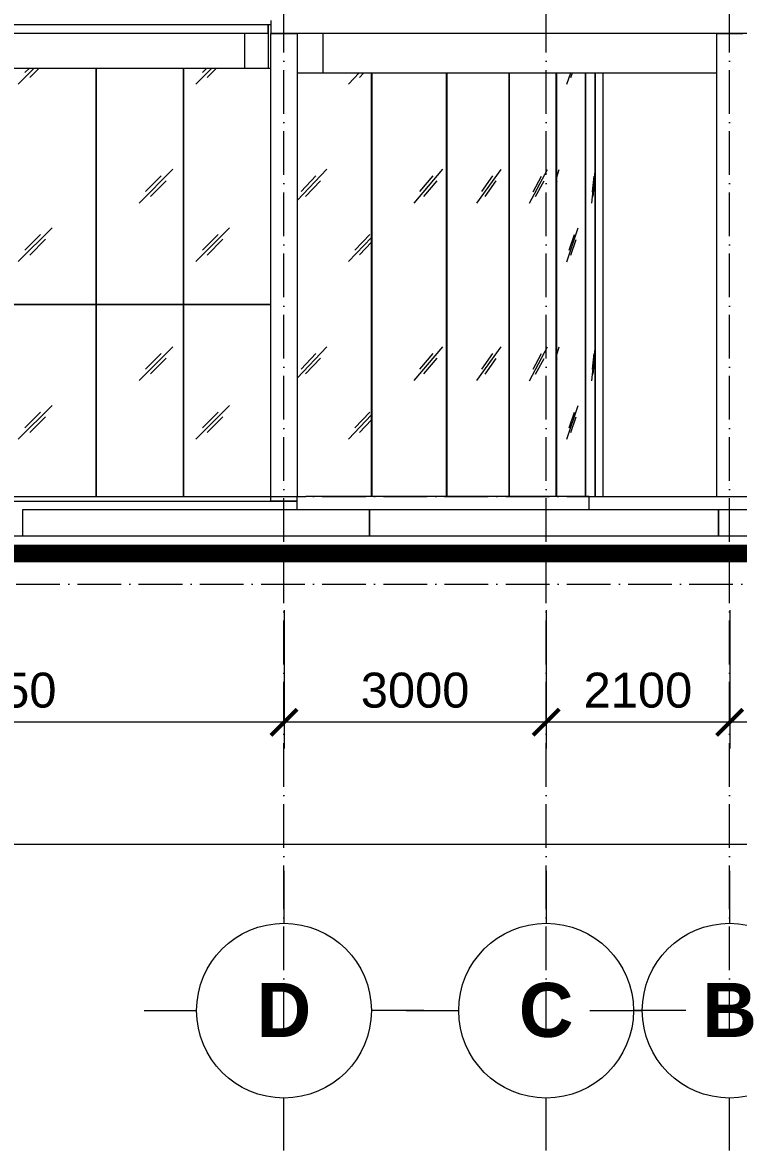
# Model space of a CAD drawing. Header units: millimetres. Extents: x -8482 to 130249, y -7482 to 93550.
# Drawn here: x 106019 to 114211, y -7482 to 5425 of the extents above; entities that cross this region are included whole.
import ezdxf

# ---------------------------------------------------------------- set-up
doc = ezdxf.new("R2010")
doc.units = ezdxf.units.MM
doc.linetypes.add('Grid Line', pattern=[14, 10, -2, 0, -2])
for name, color, linetype, lineweight in [('DIM', 1, 'Continuous', 5), ('KH', 6, 'Continuous', 5), ('KINH', 152, 'Continuous', 5), ('NET CAT', 3, 'Continuous', 5), ('NET CATConcrete', 3, 'Continuous', 5), ('NET-THAY', 2, 'Continuous', 9), ('TRUC', 225, 'Continuous', 5)]:
    doc.layers.add(name, color=color, linetype=linetype, lineweight=lineweight)
doc.styles.add('Arial_B', font='arialbd_1.ttf', dxfattribs={"height": 619.047619})
doc.styles.add('TA1', font='arial_1.ttf')
doc.dimstyles.new('D_200_KTx2', dxfattribs={"dimtxt": 400, "dimasz": 300, "dimexe": 300, "dimexo": 300, "dimgap": 160, "dimtad": 1, "dimdec": 0, "dimzin": 9, "dimtxsty": 'TA1', "dimblk": 'ARCHTICK', "dimcen": 1, "dimdle": 300, "dimclrd": 256, "dimclre": 256, "dimclrt": 7, "dimadec": 0, "dimazin": 0, "dimtfac": 1, "dimtdec": 0, "dimtix": 1, "dimtmove": 1, "dimatfit": 3, "dimldrblk": 'ARCHTICK', "dimfxl": 0, "dimtolj": 1, "dimtzin": 0, "dimlwd": -1, "dimlwe": -1, "dimarcsym": 0})
pattern_1 = [(45, (-16471.1, 1401.6), (0, 2032), [253.6, -2620.1]), (45, (-16526.3, 1456.7), (0, 2032), [253.6, -2620.1]), (45, (-16602.2, 1325.7), (0, 2032), [546.2, -2327.5]), (45, (-17852.9, 2763), (0, 2032), [253.6, -2620.1]), (45, (-17908, 2818.2), (0, 2032), [253.6, -2620.1]), (45, (-17983.9, 2687.1), (0, 2032), [546.2, -2327.5])]

# ---------------------------------------------------------------- blocks, each defined once
blk = doc.blocks.new('System Panel - Glazed-618053-MẶT ĐỨNG TRỤC Q-A')
at = {"layer": 'KINH', "color": 10}
blk.add_line((-7887, 2200), (-7887, 0), dxfattribs=at)
blk = doc.blocks.new('System Panel - Glazed-V384-MẶT ĐỨNG TRỤC Q-A')
at = {"layer": 'KINH'}
h = blk.add_hatch(dxfattribs=at)
h.set_pattern_fill('FP_17', color=256, style=0, pattern_type=2)
h.set_pattern_definition(pattern_1)
h.paths.add_polyline_path([(-11600, 0), (-11600, 2200), (-12600, 2200), (-12600, 0)], flags=0)
at = {"layer": 'KINH', "color": 10}
for p, q in [((-11600, 2200), (-12600, 2200)), ((-12600, 2200), (-12600, 0)), ((-11600, 0), (-11600, 2200)), ((-12600, 0), (-11600, 0))]:
    blk.add_line(p, q, dxfattribs=at)
blk = doc.blocks.new('System Panel - Glazed-V385-MẶT ĐỨNG TRỤC Q-A')
at = {"layer": 'KINH'}
h = blk.add_hatch(dxfattribs=at)
h.set_pattern_fill('FP_17', color=256, style=0, pattern_type=2)
h.set_pattern_definition(pattern_1)
h.paths.add_polyline_path([(-12600, 0), (-12600, 2200), (-13600, 2200), (-13600, 0)], flags=0)
at = {"layer": 'KINH', "color": 10}
for p, q in [((-12600, 2200), (-13600, 2200)), ((-13600, 2200), (-13600, 0)), ((-12600, 0), (-12600, 2200)), ((-13600, 0), (-12600, 0))]:
    blk.add_line(p, q, dxfattribs=at)
blk = doc.blocks.new('System Panel - Glazed-V386-MẶT ĐỨNG TRỤC Q-A')
at = {"layer": 'KINH'}
h = blk.add_hatch(dxfattribs=at)
h.set_pattern_fill('FP_17', color=256, style=0, pattern_type=2)
h.set_pattern_definition(pattern_1)
h.paths.add_polyline_path([(-13600, 0), (-13600, 2200), (-14600, 2200), (-14600, 0), (-14557, 0)], flags=0)
at = {"layer": 'KINH', "color": 10}
for p, q in [((-13600, 2200), (-14600, 2200)), ((-14600, 2200), (-14600, 0)), ((-13600, 0), (-13600, 2200)), ((-14600, 0), (-13600, 0))]:
    blk.add_line(p, q, dxfattribs=at)
blk = doc.blocks.new('System Panel - Glazed-618054-MẶT ĐỨNG TRỤC Q-A')
at = {"layer": 'KINH', "color": 10}
blk.add_line((-7887, 4850), (-7887, 2200), dxfattribs=at)
blk = doc.blocks.new('System Panel - Glazed-V390-MẶT ĐỨNG TRỤC Q-A')
at = {"layer": 'KINH'}
h = blk.add_hatch(dxfattribs=at)
h.set_pattern_fill('FP_17', color=256, style=0, pattern_type=2)
h.set_pattern_definition(pattern_1)
h.paths.add_polyline_path([(-11600, 2200), (-11600, 4900), (-12600, 4900), (-12600, 2200)], flags=0)
at = {"layer": 'KINH', "color": 10}
for p, q in [((-11600, 4900), (-12600, 4900)), ((-12600, 4900), (-12600, 2200)), ((-11600, 2200), (-11600, 4900)), ((-12600, 2200), (-11600, 2200))]:
    blk.add_line(p, q, dxfattribs=at)
blk = doc.blocks.new('System Panel - Glazed-V391-MẶT ĐỨNG TRỤC Q-A')
at = {"layer": 'KINH'}
h = blk.add_hatch(dxfattribs=at)
h.set_pattern_fill('FP_17', color=256, style=0, pattern_type=2)
h.set_pattern_definition(pattern_1)
h.paths.add_polyline_path([(-12600, 2200), (-12600, 4900), (-13600, 4900), (-13600, 2200)], flags=0)
at = {"layer": 'KINH', "color": 10}
for p, q in [((-12600, 4900), (-13600, 4900)), ((-13600, 4900), (-13600, 2200)), ((-12600, 2200), (-12600, 4900)), ((-13600, 2200), (-12600, 2200))]:
    blk.add_line(p, q, dxfattribs=at)
blk = doc.blocks.new('System Panel - Glazed-V392-MẶT ĐỨNG TRỤC Q-A')
at = {"layer": 'KINH'}
h = blk.add_hatch(dxfattribs=at)
h.set_pattern_fill('FP_17', color=256, style=0, pattern_type=2)
h.set_pattern_definition(pattern_1)
h.paths.add_polyline_path([(-13600, 2200), (-13600, 4900), (-14600, 4900), (-14600, 2200), (-14557, 2200)], flags=0)
at = {"layer": 'KINH', "color": 10}
for p, q in [((-13600, 4900), (-14600, 4900)), ((-14600, 4900), (-14600, 2200)), ((-13600, 2200), (-13600, 4900)), ((-14600, 2200), (-13600, 2200))]:
    blk.add_line(p, q, dxfattribs=at)
blk = doc.blocks.new('System Panel - Glazed-555829-MẶT ĐỨNG TRỤC Q-A')
at = {"layer": 'KINH'}
h = blk.add_hatch(dxfattribs=at)
h.set_pattern_fill('FP_19', color=256, style=0, pattern_type=2)
h.set_pattern_definition([(46.491, (-41199.6, 1401.6), (-0.01, 2032), [247.25, -2554.5]), (46.491, (-41252, 1456.7), (-0.01, 2032), [247.25, -2554.5]), (46.491, (-41324, 1325.7), (-0.01, 2032), [532.53, -2269.22]), (46.491, (-42511.3, 2763), (-0.01, 2032), [247.25, -2554.5]), (46.491, (-42563.6, 2818.2), (-0.01, 2032), [247.25, -2554.5]), (46.491, (-42635.7, 2687.1), (-0.01, 2032), [532.53, -2269.22])])
h.paths.add_polyline_path([(-11200, 0), (-10447, 0), (-10447, 4850), (-11300, 4850), (-11300, 0)], flags=0)
at = {"layer": 'KINH', "color": 10}
blk.add_line((-10447, 0), (-10447, 4850), dxfattribs=at)
blk = doc.blocks.new('System Panel - Glazed-V403-MẶT ĐỨNG TRỤC Q-A')
at = {"layer": 'KINH'}
h = blk.add_hatch(dxfattribs=at)
h.set_pattern_fill('FP_21', color=256, style=0, pattern_type=2)
h.set_pattern_definition([(62.495, (26162, 1401.6), (0.004, 2032), [202.17, -2088.773]), (62.495, (26133.3, 1456.7), (0.004, 2032), [202.17, -2088.773]), (62.495, (26093.8, 1325.7), (0.004, 2032), [435.44, -1855.5]), (62.495, (25442.6, 2763), (0.004, 2032), [202.17, -2088.773]), (62.495, (25413.8, 2818.2), (0.004, 2032), [202.17, -2088.773]), (62.495, (25374.3, 2687.1), (0.004, 2032), [435.44, -1855.5])])
h.paths.add_polyline_path([(-10447, 0), (-10444, 0), (-10444, 4850), (-10447, 4850), (-10447, 2082)], flags=0)
h = blk.add_hatch(dxfattribs=at)
h.set_pattern_fill('FP_20', color=256, style=0, pattern_type=2)
h.set_pattern_definition([(49.511, (-52463.7, 1401.6), (-0.007, 2032), [235.78, -2436.046]), (49.511, (-52510.8, 1456.7), (-0.007, 2032), [235.78, -2436.046]), (49.511, (-52575.6, 1325.7), (-0.007, 2032), [507.835, -2163.99]), (49.511, (-53643.4, 2763), (-0.007, 2032), [235.78, -2436.046]), (49.511, (-53690.5, 2818.2), (-0.007, 2032), [235.78, -2436.046]), (49.511, (-53755.3, 2687.1), (-0.007, 2032), [507.835, -2163.99])])
h.paths.add_polyline_path([(-10304, 0), (-9590, 0), (-9590, 4850), (-10444, 4850), (-10444, 0)], flags=0)
at = {"layer": 'KINH', "color": 10}
for p, q in [((-10444, 4850), (-10444, 0)), ((-9590, 0), (-9590, 4850))]:
    blk.add_line(p, q, dxfattribs=at)
blk = doc.blocks.new('System Panel - Glazed-V404-MẶT ĐỨNG TRỤC Q-A')
at = {"layer": 'KINH'}
h = blk.add_hatch(dxfattribs=at)
h.set_pattern_fill('FP_22', color=256, style=0, pattern_type=2)
h.set_pattern_definition([(54.468, (-55568.4, 1401.6), (-0.001, 2032), [220.35, -2276.607]), (54.468, (-55607.8, 1456.7), (-0.001, 2032), [220.35, -2276.607]), (54.468, (-55662, 1325.7), (-0.001, 2032), [474.597, -2022.36]), (54.468, (-56555.2, 2763), (-0.001, 2032), [220.35, -2276.607]), (54.468, (-56594.6, 2818.2), (-0.001, 2032), [220.35, -2276.607]), (54.468, (-56648.8, 2687.1), (-0.001, 2032), [474.597, -2022.36])])
h.paths.add_polyline_path([(-8874, 0), (-8874, 4850), (-9588, 4850), (-9588, 0)], flags=0)
h = blk.add_hatch(dxfattribs=at)
h.set_pattern_fill('FP_23', color=256, style=0, pattern_type=2)
h.set_pattern_definition([(55.008, (30187.8, 1401.6), (-0.01, 2032), [218.886, -2261.494]), (55.008, (30149.2, 1456.7), (-0.01, 2032), [218.886, -2261.494]), (55.008, (30096.1, 1325.7), (-0.01, 2032), [471.446, -2008.93]), (55.008, (29220.6, 2763), (-0.01, 2032), [218.886, -2261.494]), (55.008, (29182, 2818.2), (-0.01, 2032), [218.886, -2261.494]), (55.008, (29128.9, 2687.1), (-0.01, 2032), [471.446, -2008.93])])
h.paths.add_polyline_path([(-9590, 0), (-9588, 0), (-9590, 2082)], flags=0)
at = {"layer": 'KINH', "color": 10}
for p, q in [((-9588, 4850), (-9588, 0)), ((-8874, 0), (-8874, 4850))]:
    blk.add_line(p, q, dxfattribs=at)
blk = doc.blocks.new('System Panel - Glazed-V405-MẶT ĐỨNG TRỤC Q-A')
at = {"layer": 'KINH'}
h = blk.add_hatch(dxfattribs=at)
h.set_pattern_fill('FP_24', color=256, style=0, pattern_type=2)
h.set_pattern_definition([(61.736, (-49795.7, 1401.6), (0.004, 2032), [203.59, -2103.465]), (61.736, (-49825.3, 1456.7), (0.004, 2032), [203.59, -2103.465]), (61.736, (-49866.1, 1325.7), (0.004, 2032), [438.503, -1868.553]), (61.736, (-50538.6, 2763), (0.004, 2032), [203.59, -2103.465]), (61.736, (-50568.2, 2818.2), (0.004, 2032), [203.59, -2103.465]), (61.736, (-50609, 2687.1), (0.004, 2032), [438.503, -1868.553])])
h.paths.add_polyline_path([(-8334, 0), (-8334, 4850), (-8872, 4850), (-8872, 0)], flags=0)
at = {"layer": 'KINH', "color": 10}
for p, q in [((-8872, 4850), (-8872, 0)), ((-8334, 0), (-8334, 4850))]:
    blk.add_line(p, q, dxfattribs=at)
blk = doc.blocks.new('System Panel - Glazed-V406-MẶT ĐỨNG TRỤC Q-A')
at = {"layer": 'KINH'}
h = blk.add_hatch(dxfattribs=at)
h.set_pattern_fill('FP_25', color=256, style=0, pattern_type=2)
h.set_pattern_definition([(71.564, (-36271.24, 1401.56), (-0.004, 2032), [189.02, -1952.91]), (71.564, (-36289.63, 1456.7), (-0.004, 2032), [189.02, -1952.91]), (71.564, (-36314.9, 1325.7), (-0.004, 2032), [407.117, -1734.813]), (71.564, (-36731.86, 2763), (-0.004, 2032), [189.02, -1952.91]), (71.564, (-36750.25, 2818.2), (-0.004, 2032), [189.02, -1952.91]), (71.564, (-36775.54, 2687.1), (-0.004, 2032), [407.117, -1734.813])])
h.paths.add_polyline_path([(-8000, 0), (-8000, 4850), (-8333, 4850), (-8333, 0), (-8178, 0)], flags=0)
h = blk.add_hatch(dxfattribs=at)
h.set_pattern_fill('FP_26', color=256, style=0, pattern_type=2)
h.set_pattern_definition([(46.686, (11919.4, 1401.6), (0.01, 2032), [246.45, -2546.26]), (46.686, (11867.4, 1456.7), (0.01, 2032), [246.45, -2546.26]), (46.686, (11795.9, 1325.7), (0.01, 2032), [530.81, -2261.9]), (46.686, (10616.7, 2763), (0.01, 2032), [246.45, -2546.26]), (46.686, (10564.7, 2818.2), (0.01, 2032), [246.45, -2546.26]), (46.686, (10493.1, 2687.1), (0.01, 2032), [530.81, -2261.9])])
h.paths.add_polyline_path([(-8334, 0), (-8333, 0), (-8334, 2082)], flags=0)
at = {"layer": 'KINH', "color": 10}
for p, q in [((-8333, 4850), (-8333, 0)), ((-8000, 0), (-8000, 4850))]:
    blk.add_line(p, q, dxfattribs=at)
blk = doc.blocks.new('System Panel - Glazed-772989-MẶT ĐỨNG TRỤC Q-A')
at = {"layer": 'KINH'}
h = blk.add_hatch(dxfattribs=at)
h.set_pattern_fill('FP_27', color=256, style=0, pattern_type=2)
h.set_pattern_definition([(83.567, (-17815.04, 1401.56), (0.005, 2032), [180.454, -1864.42]), (83.567, (-17821.26, 1456.73), (0.005, 2032), [180.454, -1864.42]), (83.567, (-17829.81, 1325.7), (0.005, 2032), [388.67, -1656.205]), (83.567, (-17970.83, 2763), (0.005, 2032), [180.454, -1864.42]), (83.567, (-17977.05, 2818.17), (0.005, 2032), [180.454, -1864.42]), (83.567, (-17985.6, 2687.13), (0.005, 2032), [388.67, -1656.205])])
h.paths.add_polyline_path([(-7954, 0), (-7887, 0), (-7887, 4850), (-7999, 4850), (-7999, 0), (-7958, 0)], flags=0)
at = {"layer": 'KINH', "color": 10}
for p, q in [((-7999, 4850), (-7999, 0)), ((-7887, 0), (-7887, 4850))]:
    blk.add_line(p, q, dxfattribs=at)
blk = doc.blocks.new('ALC1807-ASCENT PLAZA-TANG 1_2_rvt-2-MẶT ĐỨNG TRỤC Q-A')
at = {"layer": 'NET-THAY'}
for p, q in [((-11600, 5400), (-21675, 5400)), ((-51618, -450), (8382, -450))]:
    blk.add_line(p, q, dxfattribs=at)
at = {"layer": 'NET-THAY', "lineweight": 15}
for p, q in [((-11300, -150), (-11300, 0)), ((-11300, 0), (-11200, 0)), ((-7958, 0), (-11200, 0)), ((-7958, 0), (-4966, 0)), ((-7958, -150), (-7958, 0)), ((-10470, -150), (-14441, -150)), ((-14441, -150), (-14441, -450)), ((-6479, -150), (-10470, -150)), ((-10470, -150), (-10470, -450)), ((-10470, -450), (-10470, -150)), ((-6479, -450), (-6479, -150)), ((-6299, -150), (-6479, -150)), ((-6479, -150), (-6479, -450)), ((-875, -150), (-6299, -150))]:
    blk.add_line(p, q, dxfattribs=at)
at = {"lineweight": 9}
for name in ['System Panel - Glazed-V392-MẶT ĐỨNG TRỤC Q-A', 'System Panel - Glazed-V391-MẶT ĐỨNG TRỤC Q-A', 'System Panel - Glazed-V390-MẶT ĐỨNG TRỤC Q-A', 'System Panel - Glazed-555829-MẶT ĐỨNG TRỤC Q-A', 'System Panel - Glazed-V403-MẶT ĐỨNG TRỤC Q-A', 'System Panel - Glazed-V404-MẶT ĐỨNG TRỤC Q-A', 'System Panel - Glazed-V405-MẶT ĐỨNG TRỤC Q-A', 'System Panel - Glazed-V406-MẶT ĐỨNG TRỤC Q-A', 'System Panel - Glazed-772989-MẶT ĐỨNG TRỤC Q-A', 'System Panel - Glazed-618054-MẶT ĐỨNG TRỤC Q-A', 'System Panel - Glazed-V386-MẶT ĐỨNG TRỤC Q-A', 'System Panel - Glazed-V385-MẶT ĐỨNG TRỤC Q-A', 'System Panel - Glazed-V384-MẶT ĐỨNG TRỤC Q-A', 'System Panel - Glazed-618053-MẶT ĐỨNG TRỤC Q-A']:
    blk.add_blockref(name, (0, 0), dxfattribs=at)
blk = doc.blocks.new('Grid - FamilyAL-KH TRUC-1020318-MẶT ĐỨNG TRỤC Q-A')
at = {"layer": 'KH'}
for p, q in [((0, -6320), (0, -6920)), ((-1600, -7920), (-1000, -7920)), ((1600, -7920), (1000, -7920)), ((0, -9520), (0, -8920))]:
    blk.add_line(p, q, dxfattribs=at)
blk.add_circle((0, -7920), 1000, dxfattribs=at)
blk = doc.blocks.new('_ARCHTICK')
at = {"color": 0, "linetype": 'ByBlock', "const_width": 0.15}
blk.add_lwpolyline([(-0.5, -0.5), (0.5, 0.5)], dxfattribs=at)
blk = doc.blocks.new('DIMBLOCK42-MẶT ĐỨNG TRỤC Q-A')
at = {"layer": 'Defpoints', "color": 0, "transparency": 16777216}
for p in [(114111, -1000), (120461, -1000), (114111, -2582)]:
    blk.add_point(p, dxfattribs=at)
at = {"layer": 'DIM', "transparency": 16777216}
for p, q in [((114111, -1300), (114111, -2882)), ((120461, -1300), (120461, -2882)), ((120761, -2582), (113811, -2582))]:
    blk.add_line(p, q, dxfattribs=at)
at = {"layer": 'DIM', "transparency": 16777216, "xscale": 300, "yscale": 300, "zscale": 300, "rotation": 180}
blk.add_blockref('_ARCHTICK', (114111, -2582), dxfattribs=at)
at = {"layer": 'DIM', "transparency": 16777216, "xscale": 300, "yscale": 300, "zscale": 300}
blk.add_blockref('_ARCHTICK', (120461, -2582), dxfattribs=at)
at = {"layer": 'DIM', "color": 7, "transparency": 16777216, "insert": (117286, -2217), "char_height": 400, "attachment_point": 5, "style": 'TA1'}
blk.add_mtext('\\A1;6350', dxfattribs=at)
blk = doc.blocks.new('DIMBLOCK43-MẶT ĐỨNG TRỤC Q-A')
at = {"layer": 'Defpoints', "color": 0, "transparency": 16777216}
for p in [(112011, -1000), (114111, -1000), (112011, -2582)]:
    blk.add_point(p, dxfattribs=at)
at = {"layer": 'DIM', "transparency": 16777216}
for p, q in [((112011, -1300), (112011, -2882)), ((114111, -1300), (114111, -2882)), ((114411, -2582), (111711, -2582))]:
    blk.add_line(p, q, dxfattribs=at)
at = {"layer": 'DIM', "transparency": 16777216, "xscale": 300, "yscale": 300, "zscale": 300, "rotation": 180}
blk.add_blockref('_ARCHTICK', (112011, -2582), dxfattribs=at)
at = {"layer": 'DIM', "transparency": 16777216, "xscale": 300, "yscale": 300, "zscale": 300}
blk.add_blockref('_ARCHTICK', (114111, -2582), dxfattribs=at)
at = {"layer": 'DIM', "color": 7, "transparency": 16777216, "insert": (113061, -2217), "char_height": 400, "attachment_point": 5, "style": 'TA1'}
blk.add_mtext('\\A1;2100', dxfattribs=at)
blk = doc.blocks.new('DIMBLOCK44-MẶT ĐỨNG TRỤC Q-A')
at = {"layer": 'Defpoints', "color": 0, "transparency": 16777216}
for p in [(109011, -1000), (112011, -1000), (109011, -2582)]:
    blk.add_point(p, dxfattribs=at)
at = {"layer": 'DIM', "transparency": 16777216}
for p, q in [((109011, -1300), (109011, -2882)), ((112011, -1300), (112011, -2882)), ((112311, -2582), (108711, -2582))]:
    blk.add_line(p, q, dxfattribs=at)
at = {"layer": 'DIM', "transparency": 16777216, "xscale": 300, "yscale": 300, "zscale": 300, "rotation": 180}
blk.add_blockref('_ARCHTICK', (109011, -2582), dxfattribs=at)
at = {"layer": 'DIM', "transparency": 16777216, "xscale": 300, "yscale": 300, "zscale": 300}
blk.add_blockref('_ARCHTICK', (112011, -2582), dxfattribs=at)
at = {"layer": 'DIM', "color": 7, "transparency": 16777216, "insert": (110511, -2217), "char_height": 400, "attachment_point": 5, "style": 'TA1'}
blk.add_mtext('\\A1;3000', dxfattribs=at)
blk = doc.blocks.new('DIMBLOCK45-MẶT ĐỨNG TRỤC Q-A')
at = {"layer": 'Defpoints', "color": 0, "transparency": 16777216}
for p in [(102561, -1000), (109011, -1000), (102561, -2582)]:
    blk.add_point(p, dxfattribs=at)
at = {"layer": 'DIM', "transparency": 16777216}
for p, q in [((102561, -1300), (102561, -2882)), ((109011, -1300), (109011, -2882)), ((109311, -2582), (102261, -2582))]:
    blk.add_line(p, q, dxfattribs=at)
at = {"layer": 'DIM', "transparency": 16777216, "xscale": 300, "yscale": 300, "zscale": 300, "rotation": 180}
blk.add_blockref('_ARCHTICK', (102561, -2582), dxfattribs=at)
at = {"layer": 'DIM', "transparency": 16777216, "xscale": 300, "yscale": 300, "zscale": 300}
blk.add_blockref('_ARCHTICK', (109011, -2582), dxfattribs=at)
at = {"layer": 'DIM', "color": 7, "transparency": 16777216, "insert": (105786, -2217), "char_height": 400, "attachment_point": 5, "style": 'TA1'}
blk.add_mtext('\\A1;6450', dxfattribs=at)
blk = doc.blocks.new('DIMBLOCK55-MẶT ĐỨNG TRỤC Q-A')
at = {"layer": 'Defpoints', "color": 0, "transparency": 16777216}
for p in [(77861, -1000), (120461, -1000), (77861, -3982)]:
    blk.add_point(p, dxfattribs=at)
at = {"layer": 'DIM', "transparency": 16777216}
for p, q in [((77861, -1300), (77861, -4282)), ((120461, -1300), (120461, -4282)), ((120761, -3982), (77561, -3982))]:
    blk.add_line(p, q, dxfattribs=at)
at = {"layer": 'DIM', "transparency": 16777216, "xscale": 300, "yscale": 300, "zscale": 300, "rotation": 180}
blk.add_blockref('_ARCHTICK', (77861, -3982), dxfattribs=at)
at = {"layer": 'DIM', "transparency": 16777216, "xscale": 300, "yscale": 300, "zscale": 300}
blk.add_blockref('_ARCHTICK', (120461, -3982), dxfattribs=at)
at = {"layer": 'DIM', "color": 7, "transparency": 16777216, "insert": (99161, -3617), "char_height": 400, "attachment_point": 5, "style": 'TA1'}
blk.add_mtext('\\A1;42600', dxfattribs=at)

msp = doc.modelspace()

# ---------------------------------------------------------------- linework, layer by layer
at = {"layer": 'NET CAT'}
for p, q in [((108860.6, 5300), (109160.6, 5300)), ((108860.6, -50), (108860.6, 5300)), ((109160.6, 5300), (109160.6, 0)), ((113960.6, 5300), (114260.6, 5300)), ((113960.6, 5300), (113960.6, 0)), ((112660.6, 4850), (112660.6, 0)), ((109160.6, -50), (108860.6, -50))]:
    msp.add_line(p, q, dxfattribs=at)
msp.add_lwpolyline([(68842.1, -450), (128842.1, -450)], dxfattribs=at)
at = {"layer": 'NET CAT', "const_width": 200}
msp.add_lwpolyline([(68842.1, -650), (128842.1, -650)], dxfattribs=at)
at = {"layer": 'NET CATConcrete'}
for p, q in [((108560.7, 5300), (108560.7, 4900)), ((108826.8, 5400), (108826.8, 5300)), ((108833.1, 4900), (108833.1, 5400)), ((109160.6, 5300), (109160.6, 4850)), ((109460.4, 4850), (109460.4, 5300)), ((109160.6, 4850), (109460.4, 4850)), ((109460.4, 4850), (113960.6, 4850))]:
    msp.add_line(p, q, dxfattribs=at)
at = {"layer": 'NET-THAY'}
for p, q in [((108860.6, 5450), (108860.6, 5300)), ((108826.8, 5300), (102610.6, 5300)), ((120160.6, 5300), (108860.6, 5300)), ((102610.6, -50), (109160.6, -50))]:
    msp.add_line(p, q, dxfattribs=at)
at = {"layer": 'TRUC', "linetype": 'Grid Line', "ltscale": 50}
for p, q in [((109010.6, -6119.7), (109010.6, 93540.4)), ((112010.6, -6119.7), (112010.6, 93540.4)), ((114110.6, -6119.7), (114110.6, 93540.4)), ((68842.1, 0), (128842.1, 0)), ((68842.1, -1000), (130249.5, -1000))]:
    msp.add_line(p, q, dxfattribs=at)

# ---------------------------------------------------------------- block references
at = {"color": 130, "lineweight": 5}
msp.add_blockref('ALC1807-ASCENT PLAZA-TANG 1_2_rvt-2-MẶT ĐỨNG TRỤC Q-A', (120460.5, 0), dxfattribs=at)
at = {"layer": 'KH'}
for p in [(109010.5, 2038.1), (112010.5, 2038.1), (114110.5, 2038.1)]:
    msp.add_blockref('Grid - FamilyAL-KH TRUC-1020318-MẶT ĐỨNG TRỤC Q-A', p, dxfattribs=at)

# ---------------------------------------------------------------- texts
at = {"layer": 'KH', "char_height": 619.048, "width": 727.186, "attachment_point": 2, "line_spacing_factor": 0.941778, "style": 'Arial_B'}
for s, insert in [('\\fArial|b1|i0|c0|p34|;D', (109010.3, -5564)), ('\\fArial|b1|i0|c0|p34|;C', (112010.3, -5564)), ('\\fArial|b1|i0|c0|p34|;B', (114110.3, -5564))]:
    msp.add_mtext(s, dxfattribs=dict(at, insert=insert))

# ---------------------------------------------------------------- dimensions: what is measured, and where the dimension line sits
at = {"layer": 'DIM'}
for base, p1, p2, picture, middle in [((77860.6, -3981.6), (120460.6, -1000), (77860.6, -1000), 'DIMBLOCK55-MẶT ĐỨNG TRỤC Q-A', (99160.6, -3617.3)), ((102560.6, -2581.6), (109010.6, -1000), (102560.6, -1000), 'DIMBLOCK45-MẶT ĐỨNG TRỤC Q-A', (105785.6, -2217.3)), ((109010.6, -2581.6), (112010.6, -1000), (109010.6, -1000), 'DIMBLOCK44-MẶT ĐỨNG TRỤC Q-A', (110510.6, -2217.2)), ((112010.6, -2581.6), (114110.6, -1000), (112010.6, -1000), 'DIMBLOCK43-MẶT ĐỨNG TRỤC Q-A', (113060.6, -2217.3)), ((114110.6, -2581.6), (120460.6, -1000), (114110.6, -1000), 'DIMBLOCK42-MẶT ĐỨNG TRỤC Q-A', (117285.6, -2217.2))]:
    dim = msp.add_linear_dim(base=base, p1=p1, p2=p2, dimstyle='D_200_KTx2', dxfattribs=at)
    dim.commit()
    dim.dimension.update_dxf_attribs({"geometry": picture, "text_midpoint": middle})

doc.saveas('drawing.dxf')
